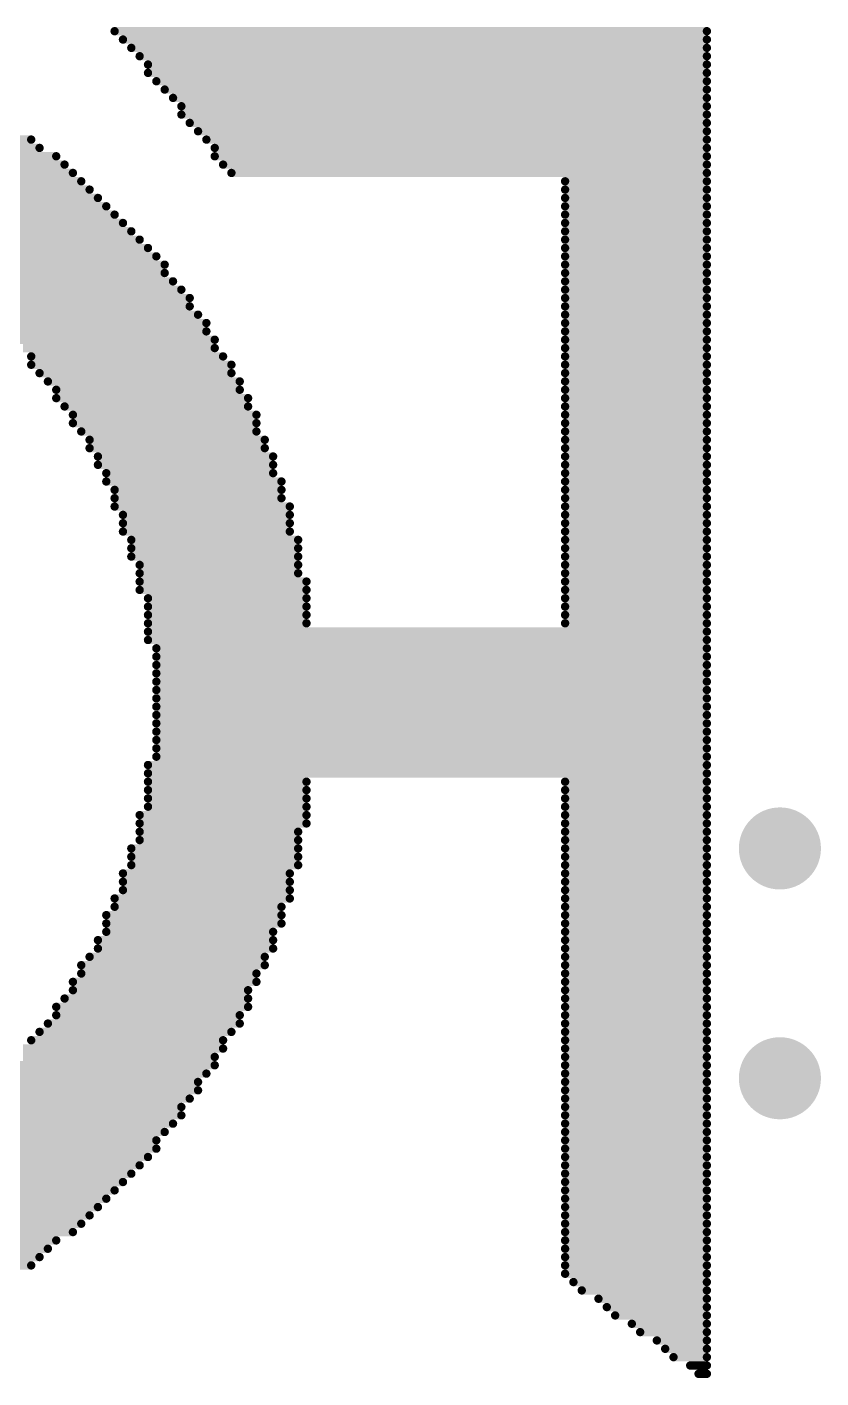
# Model space of a CAD drawing. Extents: x -0.3 to 75.5, y -0.2 to 56.1.
# Drawn here: x 36.483 to 38.9, y 38.487 to 42.602 of the extents above; entities that cross this region are included whole.
import ezdxf

# ---------------------------------------------------------------- set-up
doc = ezdxf.new("R2010")
doc.units = 0
doc.layers.add('BOTTOMOVERLAY', color=54, linetype='CONTINUOUS')
doc.layers.add('VIAHOLELAYER', color=16, linetype='CONTINUOUS')

msp = doc.modelspace()

# ---------------------------------------------------------------- hatches: boundary and pattern name
at = {"layer": 'VIAHOLELAYER'}
h = msp.add_hatch(color=16, dxfattribs=at)
edge = h.paths.add_edge_path()
edge.add_arc((38.775, 40.1), 0.125, 0, 360)
h = msp.add_hatch(color=16, dxfattribs=at)
edge = h.paths.add_edge_path()
edge.add_arc((38.775, 39.4), 0.125, 0, 360)

# ---------------------------------------------------------------- linework, layer by layer
at = {"layer": 'BOTTOMOVERLAY', "const_width": 0.0254}
for points in [[(36.7492, 42.5892), (38.5526, 42.5892)], [(36.7746, 42.5638), (38.5526, 42.5638)], [(36.8, 42.5384), (38.5526, 42.5384)], [(36.8254, 42.513), (38.5526, 42.513)], [(36.8508, 42.4876), (38.5526, 42.4876)], [(36.8508, 42.4622), (38.5526, 42.4622)], [(36.8762, 42.4368), (38.5526, 42.4368)], [(36.9016, 42.4114), (38.5526, 42.4114)], [(36.927, 42.386), (38.5526, 42.386)], [(36.9524, 42.3606), (38.5526, 42.3606)], [(36.9524, 42.3352), (38.5526, 42.3352)], [(36.9778, 42.3098), (38.5526, 42.3098)], [(33.9806, 42.259), (36.4952, 42.259)], [(37.0032, 42.2844), (38.5526, 42.2844)], [(37.0286, 42.259), (38.5526, 42.259)], [(33.9044, 42.2082), (36.5714, 42.2082)], [(33.9552, 42.2336), (36.5206, 42.2336)], [(37.054, 42.2336), (38.5526, 42.2336)], [(37.054, 42.2082), (38.5526, 42.2082)], [(35.3014, 42.1828), (36.5968, 42.1828)], [(37.0794, 42.1828), (38.5526, 42.1828)], [(35.53, 42.1574), (36.6222, 42.1574)], [(35.6316, 42.132), (36.6476, 42.132)], [(37.1048, 42.1574), (38.5526, 42.1574)], [(38.1208, 42.132), (38.5526, 42.132)], [(35.7332, 42.1066), (36.673, 42.1066)], [(38.1208, 42.1066), (38.5526, 42.1066)], [(35.8094, 42.0812), (36.6984, 42.0812)], [(35.8602, 42.0558), (36.7238, 42.0558)], [(38.1208, 42.0812), (38.5526, 42.0812)], [(38.1208, 42.0558), (38.5526, 42.0558)], [(35.911, 42.0304), (36.7492, 42.0304)], [(35.9618, 42.005), (36.7746, 42.005)], [(38.1208, 42.0304), (38.5526, 42.0304)], [(38.1208, 42.005), (38.5526, 42.005)], [(36.0126, 41.9796), (36.8, 41.9796)], [(38.1208, 41.9796), (38.5526, 41.9796)], [(36.0634, 41.9542), (36.8254, 41.9542)], [(36.1142, 41.9288), (36.8508, 41.9288)], [(38.1208, 41.9542), (38.5526, 41.9542)], [(38.1208, 41.9288), (38.5526, 41.9288)], [(36.1396, 41.9034), (36.8762, 41.9034)], [(36.1904, 41.878), (36.9016, 41.878)], [(38.1208, 41.9034), (38.5526, 41.9034)], [(38.1208, 41.878), (38.5526, 41.878)], [(36.2158, 41.8526), (36.9016, 41.8526)], [(38.1208, 41.8526), (38.5526, 41.8526)], [(36.2412, 41.8272), (36.927, 41.8272)], [(36.292, 41.8018), (36.9524, 41.8018)], [(38.1208, 41.8272), (38.5526, 41.8272)], [(38.1208, 41.8018), (38.5526, 41.8018)], [(36.3174, 41.7764), (36.9778, 41.7764)], [(38.1208, 41.7764), (38.5526, 41.7764)], [(36.3428, 41.751), (36.9778, 41.751)], [(36.3682, 41.7256), (37.0032, 41.7256)], [(38.1208, 41.751), (38.5526, 41.751)], [(38.1208, 41.7256), (38.5526, 41.7256)], [(36.3936, 41.7002), (37.0286, 41.7002)], [(36.419, 41.6748), (37.0286, 41.6748)], [(38.1208, 41.7002), (38.5526, 41.7002)], [(38.1208, 41.6748), (38.5526, 41.6748)], [(36.4444, 41.6494), (37.054, 41.6494)], [(38.1208, 41.6494), (38.5526, 41.6494)], [(36.4698, 41.624), (37.054, 41.624)], [(36.4952, 41.5986), (37.0794, 41.5986)], [(38.1208, 41.624), (38.5526, 41.624)], [(38.1208, 41.5986), (38.5526, 41.5986)], [(36.4952, 41.5732), (37.1048, 41.5732)], [(36.5206, 41.5478), (37.1048, 41.5478)], [(38.1208, 41.5732), (38.5526, 41.5732)], [(38.1208, 41.5478), (38.5526, 41.5478)], [(36.546, 41.5224), (37.1302, 41.5224)], [(38.1208, 41.5224), (38.5526, 41.5224)], [(36.5714, 41.497), (37.1302, 41.497)], [(36.5714, 41.4716), (37.1556, 41.4716)], [(38.1208, 41.497), (38.5526, 41.497)], [(38.1208, 41.4716), (38.5526, 41.4716)], [(36.5968, 41.4462), (37.1556, 41.4462)], [(38.1208, 41.4462), (38.5526, 41.4462)], [(36.6222, 41.4208), (37.181, 41.4208)], [(36.6222, 41.3954), (37.181, 41.3954)], [(38.1208, 41.4208), (38.5526, 41.4208)], [(38.1208, 41.3954), (38.5526, 41.3954)], [(36.6476, 41.37), (37.181, 41.37)], [(36.673, 41.3446), (37.2064, 41.3446)], [(38.1208, 41.37), (38.5526, 41.37)], [(38.1208, 41.3446), (38.5526, 41.3446)], [(36.673, 41.3192), (37.2064, 41.3192)], [(38.1208, 41.3192), (38.5526, 41.3192)], [(36.6984, 41.2938), (37.2318, 41.2938)], [(36.6984, 41.2684), (37.2318, 41.2684)], [(38.1208, 41.2938), (38.5526, 41.2938)], [(38.1208, 41.2684), (38.5526, 41.2684)], [(36.7238, 41.243), (37.2318, 41.243)], [(36.7238, 41.2176), (37.2572, 41.2176)], [(38.1208, 41.243), (38.5526, 41.243)], [(38.1208, 41.2176), (38.5526, 41.2176)], [(36.7492, 41.1922), (37.2572, 41.1922)], [(38.1208, 41.1922), (38.5526, 41.1922)], [(36.7492, 41.1668), (37.2572, 41.1668)], [(36.7492, 41.1414), (37.2826, 41.1414)], [(38.1208, 41.1668), (38.5526, 41.1668)], [(38.1208, 41.1414), (38.5526, 41.1414)], [(36.7746, 41.116), (37.2826, 41.116)], [(38.1208, 41.116), (38.5526, 41.116)], [(36.7746, 41.0906), (37.2826, 41.0906)], [(36.7746, 41.0652), (37.2826, 41.0652)], [(38.1208, 41.0906), (38.5526, 41.0906)], [(38.1208, 41.0652), (38.5526, 41.0652)], [(36.8, 41.0398), (37.308, 41.0398)], [(36.8, 41.0144), (37.308, 41.0144)], [(38.1208, 41.0398), (38.5526, 41.0398)], [(38.1208, 41.0144), (38.5526, 41.0144)], [(36.8, 40.989), (37.308, 40.989)], [(38.1208, 40.989), (38.5526, 40.989)], [(36.8254, 40.9636), (37.308, 40.9636)], [(36.8254, 40.9382), (37.308, 40.9382)], [(38.1208, 40.9636), (38.5526, 40.9636)], [(38.1208, 40.9382), (38.5526, 40.9382)], [(36.8254, 40.9128), (37.3334, 40.9128)], [(38.1208, 40.9128), (38.5526, 40.9128)], [(36.8254, 40.8874), (37.3334, 40.8874)], [(36.8508, 40.862), (37.3334, 40.862)], [(38.1208, 40.8874), (38.5526, 40.8874)], [(38.1208, 40.862), (38.5526, 40.862)], [(36.8508, 40.8366), (37.3334, 40.8366)], [(36.8508, 40.8112), (37.3334, 40.8112)], [(38.1208, 40.8366), (38.5526, 40.8366)], [(38.1208, 40.8112), (38.5526, 40.8112)], [(36.8508, 40.7858), (37.3334, 40.7858)], [(38.1208, 40.7858), (38.5526, 40.7858)], [(36.8508, 40.7604), (38.5526, 40.7604)], [(36.8508, 40.735), (38.5526, 40.735)], [(36.8762, 40.7096), (38.5526, 40.7096)], [(36.8762, 40.6842), (38.5526, 40.6842)], [(36.8762, 40.6588), (38.5526, 40.6588)], [(36.8762, 40.6334), (38.5526, 40.6334)], [(36.8762, 40.608), (38.5526, 40.608)], [(36.8762, 40.5826), (38.5526, 40.5826)], [(36.8762, 40.5572), (38.5526, 40.5572)], [(36.8762, 40.5318), (38.5526, 40.5318)], [(36.8762, 40.5064), (38.5526, 40.5064)], [(36.8762, 40.481), (38.5526, 40.481)], [(36.8762, 40.4556), (38.5526, 40.4556)], [(36.8762, 40.4302), (38.5526, 40.4302)], [(36.8762, 40.4048), (38.5526, 40.4048)], [(36.8508, 40.354), (38.5526, 40.354)], [(36.8762, 40.3794), (38.5526, 40.3794)], [(36.8508, 40.3286), (38.5526, 40.3286)], [(36.8508, 40.3032), (37.3334, 40.3032)], [(36.8508, 40.2778), (37.3334, 40.2778)], [(38.1208, 40.3032), (38.5526, 40.3032)], [(38.1208, 40.2778), (38.5526, 40.2778)], [(36.8508, 40.2524), (37.3334, 40.2524)], [(38.1208, 40.2524), (38.5526, 40.2524)], [(36.8254, 40.2016), (37.3334, 40.2016)], [(36.8508, 40.227), (37.3334, 40.227)], [(38.1208, 40.227), (38.5526, 40.227)], [(38.1208, 40.2016), (38.5526, 40.2016)], [(36.8254, 40.1762), (37.3334, 40.1762)], [(36.8254, 40.1508), (37.308, 40.1508)], [(38.1208, 40.1762), (38.5526, 40.1762)], [(38.1208, 40.1508), (38.5526, 40.1508)], [(36.8254, 40.1254), (37.308, 40.1254)], [(38.1208, 40.1254), (38.5526, 40.1254)], [(36.8, 40.1), (37.308, 40.1)], [(36.8, 40.0746), (37.308, 40.0746)], [(38.1208, 40.1), (38.5526, 40.1)], [(38.1208, 40.0746), (38.5526, 40.0746)], [(36.8, 40.0492), (37.308, 40.0492)], [(38.1208, 40.0492), (38.5526, 40.0492)], [(36.7746, 40.0238), (37.2826, 40.0238)], [(36.7746, 39.9984), (37.2826, 39.9984)], [(38.1208, 40.0238), (38.5526, 40.0238)], [(38.1208, 39.9984), (38.5526, 39.9984)], [(36.7492, 39.9476), (37.2826, 39.9476)], [(36.7746, 39.973), (37.2826, 39.973)], [(38.1208, 39.973), (38.5526, 39.973)], [(38.1208, 39.9476), (38.5526, 39.9476)], [(36.7492, 39.9222), (37.2572, 39.9222)], [(38.1208, 39.9222), (38.5526, 39.9222)], [(36.7238, 39.8968), (37.2572, 39.8968)], [(36.7238, 39.8714), (37.2572, 39.8714)], [(38.1208, 39.8968), (38.5526, 39.8968)], [(38.1208, 39.8714), (38.5526, 39.8714)], [(36.6984, 39.8206), (37.2318, 39.8206)], [(36.7238, 39.846), (37.2318, 39.846)], [(38.1208, 39.846), (38.5526, 39.846)], [(38.1208, 39.8206), (38.5526, 39.8206)], [(36.6984, 39.7952), (37.2318, 39.7952)], [(38.1208, 39.7952), (38.5526, 39.7952)], [(36.6476, 39.7444), (37.2064, 39.7444)], [(36.673, 39.7698), (37.2064, 39.7698)], [(38.1208, 39.7698), (38.5526, 39.7698)], [(38.1208, 39.7444), (38.5526, 39.7444)], [(36.6476, 39.719), (37.181, 39.719)], [(38.1208, 39.719), (38.5526, 39.719)], [(36.6222, 39.6936), (37.181, 39.6936)], [(36.6222, 39.6682), (37.1556, 39.6682)], [(38.1208, 39.6936), (38.5526, 39.6936)], [(38.1208, 39.6682), (38.5526, 39.6682)], [(36.5714, 39.6174), (37.1556, 39.6174)], [(36.5968, 39.6428), (37.1556, 39.6428)], [(38.1208, 39.6428), (38.5526, 39.6428)], [(38.1208, 39.6174), (38.5526, 39.6174)], [(36.5714, 39.592), (37.1302, 39.592)], [(38.1208, 39.592), (38.5526, 39.592)], [(36.5206, 39.5412), (37.1048, 39.5412)], [(36.546, 39.5666), (37.1302, 39.5666)], [(38.1208, 39.5666), (38.5526, 39.5666)], [(38.1208, 39.5412), (38.5526, 39.5412)], [(36.4698, 39.4904), (37.0794, 39.4904)], [(36.4952, 39.5158), (37.0794, 39.5158)], [(38.1208, 39.5158), (38.5526, 39.5158)], [(38.1208, 39.4904), (38.5526, 39.4904)], [(36.4698, 39.465), (37.054, 39.465)], [(38.1208, 39.465), (38.5526, 39.465)], [(36.419, 39.4142), (37.0286, 39.4142)], [(36.4444, 39.4396), (37.054, 39.4396)], [(38.1208, 39.4396), (38.5526, 39.4396)], [(38.1208, 39.4142), (38.5526, 39.4142)], [(36.3936, 39.3888), (37.0032, 39.3888)], [(38.1208, 39.3888), (38.5526, 39.3888)], [(36.3428, 39.338), (36.9778, 39.338)], [(36.3682, 39.3634), (37.0032, 39.3634)], [(38.1208, 39.3634), (38.5526, 39.3634)], [(38.1208, 39.338), (38.5526, 39.338)], [(36.2666, 39.2872), (36.9524, 39.2872)], [(36.292, 39.3126), (36.9524, 39.3126)], [(38.1208, 39.3126), (38.5526, 39.3126)], [(38.1208, 39.2872), (38.5526, 39.2872)], [(36.2412, 39.2618), (36.927, 39.2618)], [(38.1208, 39.2618), (38.5526, 39.2618)], [(36.165, 39.211), (36.8762, 39.211)], [(36.2158, 39.2364), (36.9016, 39.2364)], [(38.1208, 39.2364), (38.5526, 39.2364)], [(38.1208, 39.211), (38.5526, 39.211)], [(36.0888, 39.1602), (36.8508, 39.1602)], [(36.1396, 39.1856), (36.8762, 39.1856)], [(38.1208, 39.1856), (38.5526, 39.1856)], [(38.1208, 39.1602), (38.5526, 39.1602)], [(36.0634, 39.1348), (36.8254, 39.1348)], [(38.1208, 39.1348), (38.5526, 39.1348)], [(35.9618, 39.084), (36.7746, 39.084)], [(36.0126, 39.1094), (36.8, 39.1094)], [(38.1208, 39.1094), (38.5526, 39.1094)], [(38.1208, 39.084), (38.5526, 39.084)], [(35.911, 39.0586), (36.7492, 39.0586)], [(38.1208, 39.0586), (38.5526, 39.0586)], [(35.784, 39.0078), (36.6984, 39.0078)], [(35.8602, 39.0332), (36.7238, 39.0332)], [(38.1208, 39.0332), (38.5526, 39.0332)], [(38.1208, 39.0078), (38.5526, 39.0078)], [(35.6062, 38.957), (36.6476, 38.957)], [(35.7078, 38.9824), (36.673, 38.9824)], [(38.1208, 38.9824), (38.5526, 38.9824)], [(38.1208, 38.957), (38.5526, 38.957)], [(35.5046, 38.9316), (36.6222, 38.9316)], [(38.1208, 38.9316), (38.5526, 38.9316)], [(33.879, 38.9062), (36.5714, 38.9062)], [(33.9298, 38.8808), (36.546, 38.8808)], [(38.1208, 38.9062), (38.5526, 38.9062)], [(38.1208, 38.8808), (38.5526, 38.8808)], [(33.9552, 38.8554), (36.5206, 38.8554)], [(38.1208, 38.8554), (38.5526, 38.8554)], [(33.9806, 38.83), (36.4952, 38.83)], [(38.1208, 38.83), (38.5526, 38.83)], [(38.1208, 38.8046), (38.5526, 38.8046)], [(38.1462, 38.7792), (38.5526, 38.7792)], [(38.1716, 38.7538), (38.5526, 38.7538)], [(38.2224, 38.7284), (38.5526, 38.7284)], [(38.2478, 38.703), (38.5526, 38.703)], [(38.2732, 38.6776), (38.5526, 38.6776)], [(38.324, 38.6522), (38.5526, 38.6522)], [(38.3494, 38.6268), (38.5526, 38.6268)], [(38.4002, 38.6014), (38.5526, 38.6014)], [(38.4256, 38.576), (38.5526, 38.576)], [(38.451, 38.5506), (38.5526, 38.5506)], [(38.5018, 38.5252), (38.5526, 38.5252)], [(38.5272, 38.4998), (38.5526, 38.4998)]]:
    msp.add_lwpolyline(points, dxfattribs=at)
at = {"layer": 'BOTTOMOVERLAY', "const_width": 0.0127}
for points in [[(36.7429, 42.5892, 1), (36.7556, 42.5892, 1)], [(38.5463, 42.5892, 1), (38.559, 42.5892, 1)], [(36.7683, 42.5638, 1), (36.781, 42.5638, 1)], [(36.7937, 42.5384, 1), (36.8064, 42.5384, 1)], [(38.5463, 42.5638, 1), (38.559, 42.5638, 1)], [(38.5463, 42.5384, 1), (38.559, 42.5384, 1)], [(36.8191, 42.513, 1), (36.8318, 42.513, 1)], [(38.5463, 42.513, 1), (38.559, 42.513, 1)], [(36.8445, 42.4876, 1), (36.8572, 42.4876, 1)], [(36.8445, 42.4622, 1), (36.8572, 42.4622, 1)], [(38.5463, 42.4876, 1), (38.559, 42.4876, 1)], [(38.5463, 42.4622, 1), (38.559, 42.4622, 1)], [(36.8699, 42.4368, 1), (36.8826, 42.4368, 1)], [(36.8953, 42.4114, 1), (36.908, 42.4114, 1)], [(38.5463, 42.4368, 1), (38.559, 42.4368, 1)], [(38.5463, 42.4114, 1), (38.559, 42.4114, 1)], [(36.9207, 42.386, 1), (36.9334, 42.386, 1)], [(38.5463, 42.386, 1), (38.559, 42.386, 1)], [(36.9461, 42.3606, 1), (36.9588, 42.3606, 1)], [(36.9461, 42.3352, 1), (36.9588, 42.3352, 1)], [(38.5463, 42.3606, 1), (38.559, 42.3606, 1)], [(38.5463, 42.3352, 1), (38.559, 42.3352, 1)], [(36.9715, 42.3098, 1), (36.9842, 42.3098, 1)], [(38.5463, 42.3098, 1), (38.559, 42.3098, 1)], [(36.4889, 42.259, 1), (36.5016, 42.259, 1)], [(36.9969, 42.2844, 1), (37.0096, 42.2844, 1)], [(37.0223, 42.259, 1), (37.035, 42.259, 1)], [(38.5463, 42.2844, 1), (38.559, 42.2844, 1)], [(38.5463, 42.259, 1), (38.559, 42.259, 1)], [(36.5143, 42.2336, 1), (36.527, 42.2336, 1)], [(36.5651, 42.2082, 1), (36.5778, 42.2082, 1)], [(37.0477, 42.2336, 1), (37.0604, 42.2336, 1)], [(37.0477, 42.2082, 1), (37.0604, 42.2082, 1)], [(38.5463, 42.2336, 1), (38.559, 42.2336, 1)], [(38.5463, 42.2082, 1), (38.559, 42.2082, 1)], [(36.5905, 42.1828, 1), (36.6032, 42.1828, 1)], [(37.0731, 42.1828, 1), (37.0858, 42.1828, 1)], [(38.5463, 42.1828, 1), (38.559, 42.1828, 1)], [(36.6159, 42.1574, 1), (36.6286, 42.1574, 1)], [(36.6413, 42.132, 1), (36.654, 42.132, 1)], [(37.0985, 42.1574, 1), (37.1112, 42.1574, 1)], [(38.1145, 42.132, 1), (38.1272, 42.132, 1)], [(38.5463, 42.1574, 1), (38.559, 42.1574, 1)], [(38.5463, 42.132, 1), (38.559, 42.132, 1)], [(36.6667, 42.1066, 1), (36.6794, 42.1066, 1)], [(38.1145, 42.1066, 1), (38.1272, 42.1066, 1)], [(38.5463, 42.1066, 1), (38.559, 42.1066, 1)], [(36.6921, 42.0812, 1), (36.7048, 42.0812, 1)], [(36.7175, 42.0558, 1), (36.7302, 42.0558, 1)], [(38.1145, 42.0812, 1), (38.1272, 42.0812, 1)], [(38.1145, 42.0558, 1), (38.1272, 42.0558, 1)], [(38.5463, 42.0812, 1), (38.559, 42.0812, 1)], [(38.5463, 42.0558, 1), (38.559, 42.0558, 1)], [(36.7429, 42.0304, 1), (36.7556, 42.0304, 1)], [(36.7683, 42.005, 1), (36.781, 42.005, 1)], [(38.1145, 42.0304, 1), (38.1272, 42.0304, 1)], [(38.1145, 42.005, 1), (38.1272, 42.005, 1)], [(38.5463, 42.0304, 1), (38.559, 42.0304, 1)], [(38.5463, 42.005, 1), (38.559, 42.005, 1)], [(36.7937, 41.9796, 1), (36.8064, 41.9796, 1)], [(38.1145, 41.9796, 1), (38.1272, 41.9796, 1)], [(38.5463, 41.9796, 1), (38.559, 41.9796, 1)], [(36.8191, 41.9542, 1), (36.8318, 41.9542, 1)], [(36.8445, 41.9288, 1), (36.8572, 41.9288, 1)], [(38.1145, 41.9542, 1), (38.1272, 41.9542, 1)], [(38.1145, 41.9288, 1), (38.1272, 41.9288, 1)], [(38.5463, 41.9542, 1), (38.559, 41.9542, 1)], [(38.5463, 41.9288, 1), (38.559, 41.9288, 1)], [(36.8699, 41.9034, 1), (36.8826, 41.9034, 1)], [(36.8953, 41.878, 1), (36.908, 41.878, 1)], [(38.1145, 41.9034, 1), (38.1272, 41.9034, 1)], [(38.1145, 41.878, 1), (38.1272, 41.878, 1)], [(38.5463, 41.9034, 1), (38.559, 41.9034, 1)], [(38.5463, 41.878, 1), (38.559, 41.878, 1)], [(36.8953, 41.8526, 1), (36.908, 41.8526, 1)], [(38.1145, 41.8526, 1), (38.1272, 41.8526, 1)], [(38.5463, 41.8526, 1), (38.559, 41.8526, 1)], [(36.9207, 41.8272, 1), (36.9334, 41.8272, 1)], [(36.9461, 41.8018, 1), (36.9588, 41.8018, 1)], [(38.1145, 41.8272, 1), (38.1272, 41.8272, 1)], [(38.1145, 41.8018, 1), (38.1272, 41.8018, 1)], [(38.5463, 41.8272, 1), (38.559, 41.8272, 1)], [(38.5463, 41.8018, 1), (38.559, 41.8018, 1)], [(36.9715, 41.7764, 1), (36.9842, 41.7764, 1)], [(38.1145, 41.7764, 1), (38.1272, 41.7764, 1)], [(38.5463, 41.7764, 1), (38.559, 41.7764, 1)], [(36.9715, 41.751, 1), (36.9842, 41.751, 1)], [(36.9969, 41.7256, 1), (37.0096, 41.7256, 1)], [(38.1145, 41.751, 1), (38.1272, 41.751, 1)], [(38.1145, 41.7256, 1), (38.1272, 41.7256, 1)], [(38.5463, 41.751, 1), (38.559, 41.751, 1)], [(38.5463, 41.7256, 1), (38.559, 41.7256, 1)], [(37.0223, 41.7002, 1), (37.035, 41.7002, 1)], [(37.0223, 41.6748, 1), (37.035, 41.6748, 1)], [(38.1145, 41.7002, 1), (38.1272, 41.7002, 1)], [(38.1145, 41.6748, 1), (38.1272, 41.6748, 1)], [(38.5463, 41.7002, 1), (38.559, 41.7002, 1)], [(38.5463, 41.6748, 1), (38.559, 41.6748, 1)], [(37.0477, 41.6494, 1), (37.0604, 41.6494, 1)], [(38.1145, 41.6494, 1), (38.1272, 41.6494, 1)], [(38.5463, 41.6494, 1), (38.559, 41.6494, 1)], [(36.4889, 41.5986, 1), (36.5016, 41.5986, 1)], [(37.0477, 41.624, 1), (37.0604, 41.624, 1)], [(37.0731, 41.5986, 1), (37.0858, 41.5986, 1)], [(38.1145, 41.624, 1), (38.1272, 41.624, 1)], [(38.1145, 41.5986, 1), (38.1272, 41.5986, 1)], [(38.5463, 41.624, 1), (38.559, 41.624, 1)], [(38.5463, 41.5986, 1), (38.559, 41.5986, 1)], [(36.4889, 41.5732, 1), (36.5016, 41.5732, 1)], [(36.5143, 41.5478, 1), (36.527, 41.5478, 1)], [(37.0985, 41.5732, 1), (37.1112, 41.5732, 1)], [(37.0985, 41.5478, 1), (37.1112, 41.5478, 1)], [(38.1145, 41.5732, 1), (38.1272, 41.5732, 1)], [(38.1145, 41.5478, 1), (38.1272, 41.5478, 1)], [(38.5463, 41.5732, 1), (38.559, 41.5732, 1)], [(38.5463, 41.5478, 1), (38.559, 41.5478, 1)], [(36.5397, 41.5224, 1), (36.5524, 41.5224, 1)], [(37.1239, 41.5224, 1), (37.1366, 41.5224, 1)], [(38.1145, 41.5224, 1), (38.1272, 41.5224, 1)], [(38.5463, 41.5224, 1), (38.559, 41.5224, 1)], [(36.5651, 41.497, 1), (36.5778, 41.497, 1)], [(36.5651, 41.4716, 1), (36.5778, 41.4716, 1)], [(37.1239, 41.497, 1), (37.1366, 41.497, 1)], [(37.1493, 41.4716, 1), (37.162, 41.4716, 1)], [(38.1145, 41.497, 1), (38.1272, 41.497, 1)], [(38.1145, 41.4716, 1), (38.1272, 41.4716, 1)], [(38.5463, 41.497, 1), (38.559, 41.497, 1)], [(38.5463, 41.4716, 1), (38.559, 41.4716, 1)], [(36.5905, 41.4462, 1), (36.6032, 41.4462, 1)], [(37.1493, 41.4462, 1), (37.162, 41.4462, 1)], [(38.1145, 41.4462, 1), (38.1272, 41.4462, 1)], [(38.5463, 41.4462, 1), (38.559, 41.4462, 1)], [(36.6159, 41.4208, 1), (36.6286, 41.4208, 1)], [(36.6159, 41.3954, 1), (36.6286, 41.3954, 1)], [(37.1747, 41.4208, 1), (37.1874, 41.4208, 1)], [(37.1747, 41.3954, 1), (37.1874, 41.3954, 1)], [(38.1145, 41.4208, 1), (38.1272, 41.4208, 1)], [(38.1145, 41.3954, 1), (38.1272, 41.3954, 1)], [(38.5463, 41.4208, 1), (38.559, 41.4208, 1)], [(38.5463, 41.3954, 1), (38.559, 41.3954, 1)], [(36.6413, 41.37, 1), (36.654, 41.37, 1)], [(36.6667, 41.3446, 1), (36.6794, 41.3446, 1)], [(37.1747, 41.37, 1), (37.1874, 41.37, 1)], [(37.2001, 41.3446, 1), (37.2128, 41.3446, 1)], [(38.1145, 41.37, 1), (38.1272, 41.37, 1)], [(38.1145, 41.3446, 1), (38.1272, 41.3446, 1)], [(38.5463, 41.37, 1), (38.559, 41.37, 1)], [(38.5463, 41.3446, 1), (38.559, 41.3446, 1)], [(36.6667, 41.3192, 1), (36.6794, 41.3192, 1)], [(37.2001, 41.3192, 1), (37.2128, 41.3192, 1)], [(38.1145, 41.3192, 1), (38.1272, 41.3192, 1)], [(38.5463, 41.3192, 1), (38.559, 41.3192, 1)], [(36.6921, 41.2938, 1), (36.7048, 41.2938, 1)], [(36.6921, 41.2684, 1), (36.7048, 41.2684, 1)], [(37.2255, 41.2938, 1), (37.2382, 41.2938, 1)], [(37.2255, 41.2684, 1), (37.2382, 41.2684, 1)], [(38.1145, 41.2938, 1), (38.1272, 41.2938, 1)], [(38.1145, 41.2684, 1), (38.1272, 41.2684, 1)], [(38.5463, 41.2938, 1), (38.559, 41.2938, 1)], [(38.5463, 41.2684, 1), (38.559, 41.2684, 1)], [(36.7175, 41.243, 1), (36.7302, 41.243, 1)], [(36.7175, 41.2176, 1), (36.7302, 41.2176, 1)], [(37.2255, 41.243, 1), (37.2382, 41.243, 1)], [(37.2509, 41.2176, 1), (37.2636, 41.2176, 1)], [(38.1145, 41.243, 1), (38.1272, 41.243, 1)], [(38.1145, 41.2176, 1), (38.1272, 41.2176, 1)], [(38.5463, 41.243, 1), (38.559, 41.243, 1)], [(38.5463, 41.2176, 1), (38.559, 41.2176, 1)], [(36.7429, 41.1922, 1), (36.7556, 41.1922, 1)], [(37.2509, 41.1922, 1), (37.2636, 41.1922, 1)], [(38.1145, 41.1922, 1), (38.1272, 41.1922, 1)], [(38.5463, 41.1922, 1), (38.559, 41.1922, 1)], [(36.7429, 41.1668, 1), (36.7556, 41.1668, 1)], [(36.7429, 41.1414, 1), (36.7556, 41.1414, 1)], [(37.2509, 41.1668, 1), (37.2636, 41.1668, 1)], [(37.2763, 41.1414, 1), (37.289, 41.1414, 1)], [(38.1145, 41.1668, 1), (38.1272, 41.1668, 1)], [(38.1145, 41.1414, 1), (38.1272, 41.1414, 1)], [(38.5463, 41.1668, 1), (38.559, 41.1668, 1)], [(38.5463, 41.1414, 1), (38.559, 41.1414, 1)], [(36.7683, 41.116, 1), (36.781, 41.116, 1)], [(37.2763, 41.116, 1), (37.289, 41.116, 1)], [(38.1145, 41.116, 1), (38.1272, 41.116, 1)], [(38.5463, 41.116, 1), (38.559, 41.116, 1)], [(36.7683, 41.0906, 1), (36.781, 41.0906, 1)], [(36.7683, 41.0652, 1), (36.781, 41.0652, 1)], [(37.2763, 41.0906, 1), (37.289, 41.0906, 1)], [(37.2763, 41.0652, 1), (37.289, 41.0652, 1)], [(38.1145, 41.0906, 1), (38.1272, 41.0906, 1)], [(38.1145, 41.0652, 1), (38.1272, 41.0652, 1)], [(38.5463, 41.0906, 1), (38.559, 41.0906, 1)], [(38.5463, 41.0652, 1), (38.559, 41.0652, 1)], [(36.7937, 41.0398, 1), (36.8064, 41.0398, 1)], [(36.7937, 41.0144, 1), (36.8064, 41.0144, 1)], [(37.3017, 41.0398, 1), (37.3144, 41.0398, 1)], [(37.3017, 41.0144, 1), (37.3144, 41.0144, 1)], [(38.1145, 41.0398, 1), (38.1272, 41.0398, 1)], [(38.1145, 41.0144, 1), (38.1272, 41.0144, 1)], [(38.5463, 41.0398, 1), (38.559, 41.0398, 1)], [(38.5463, 41.0144, 1), (38.559, 41.0144, 1)], [(36.7937, 40.989, 1), (36.8064, 40.989, 1)], [(37.3017, 40.989, 1), (37.3144, 40.989, 1)], [(38.1145, 40.989, 1), (38.1272, 40.989, 1)], [(38.5463, 40.989, 1), (38.559, 40.989, 1)], [(36.8191, 40.9636, 1), (36.8318, 40.9636, 1)], [(36.8191, 40.9382, 1), (36.8318, 40.9382, 1)], [(37.3017, 40.9636, 1), (37.3144, 40.9636, 1)], [(37.3017, 40.9382, 1), (37.3144, 40.9382, 1)], [(38.1145, 40.9636, 1), (38.1272, 40.9636, 1)], [(38.1145, 40.9382, 1), (38.1272, 40.9382, 1)], [(38.5463, 40.9636, 1), (38.559, 40.9636, 1)], [(38.5463, 40.9382, 1), (38.559, 40.9382, 1)], [(36.8191, 40.9128, 1), (36.8318, 40.9128, 1)], [(37.3271, 40.9128, 1), (37.3398, 40.9128, 1)], [(38.1145, 40.9128, 1), (38.1272, 40.9128, 1)], [(38.5463, 40.9128, 1), (38.559, 40.9128, 1)], [(36.8191, 40.8874, 1), (36.8318, 40.8874, 1)], [(36.8445, 40.862, 1), (36.8572, 40.862, 1)], [(37.3271, 40.8874, 1), (37.3398, 40.8874, 1)], [(37.3271, 40.862, 1), (37.3398, 40.862, 1)], [(38.1145, 40.8874, 1), (38.1272, 40.8874, 1)], [(38.1145, 40.862, 1), (38.1272, 40.862, 1)], [(38.5463, 40.8874, 1), (38.559, 40.8874, 1)], [(38.5463, 40.862, 1), (38.559, 40.862, 1)], [(36.8445, 40.8366, 1), (36.8572, 40.8366, 1)], [(36.8445, 40.8112, 1), (36.8572, 40.8112, 1)], [(37.3271, 40.8366, 1), (37.3398, 40.8366, 1)], [(37.3271, 40.8112, 1), (37.3398, 40.8112, 1)], [(38.1145, 40.8366, 1), (38.1272, 40.8366, 1)], [(38.1145, 40.8112, 1), (38.1272, 40.8112, 1)], [(38.5463, 40.8366, 1), (38.559, 40.8366, 1)], [(38.5463, 40.8112, 1), (38.559, 40.8112, 1)], [(36.8445, 40.7858, 1), (36.8572, 40.7858, 1)], [(37.3271, 40.7858, 1), (37.3398, 40.7858, 1)], [(38.1145, 40.7858, 1), (38.1272, 40.7858, 1)], [(38.5463, 40.7858, 1), (38.559, 40.7858, 1)], [(36.8445, 40.7604, 1), (36.8572, 40.7604, 1)], [(36.8445, 40.735, 1), (36.8572, 40.735, 1)], [(38.5463, 40.7604, 1), (38.559, 40.7604, 1)], [(38.5463, 40.735, 1), (38.559, 40.735, 1)], [(36.8699, 40.7096, 1), (36.8826, 40.7096, 1)], [(36.8699, 40.6842, 1), (36.8826, 40.6842, 1)], [(38.5463, 40.7096, 1), (38.559, 40.7096, 1)], [(38.5463, 40.6842, 1), (38.559, 40.6842, 1)], [(36.8699, 40.6588, 1), (36.8826, 40.6588, 1)], [(38.5463, 40.6588, 1), (38.559, 40.6588, 1)], [(36.8699, 40.6334, 1), (36.8826, 40.6334, 1)], [(36.8699, 40.608, 1), (36.8826, 40.608, 1)], [(38.5463, 40.6334, 1), (38.559, 40.6334, 1)], [(38.5463, 40.608, 1), (38.559, 40.608, 1)], [(36.8699, 40.5826, 1), (36.8826, 40.5826, 1)], [(38.5463, 40.5826, 1), (38.559, 40.5826, 1)], [(36.8699, 40.5572, 1), (36.8826, 40.5572, 1)], [(36.8699, 40.5318, 1), (36.8826, 40.5318, 1)], [(38.5463, 40.5572, 1), (38.559, 40.5572, 1)], [(38.5463, 40.5318, 1), (38.559, 40.5318, 1)], [(36.8699, 40.5064, 1), (36.8826, 40.5064, 1)], [(36.8699, 40.481, 1), (36.8826, 40.481, 1)], [(38.5463, 40.5064, 1), (38.559, 40.5064, 1)], [(38.5463, 40.481, 1), (38.559, 40.481, 1)], [(36.8699, 40.4556, 1), (36.8826, 40.4556, 1)], [(38.5463, 40.4556, 1), (38.559, 40.4556, 1)], [(36.8699, 40.4302, 1), (36.8826, 40.4302, 1)], [(36.8699, 40.4048, 1), (36.8826, 40.4048, 1)], [(38.5463, 40.4302, 1), (38.559, 40.4302, 1)], [(38.5463, 40.4048, 1), (38.559, 40.4048, 1)], [(36.8445, 40.354, 1), (36.8572, 40.354, 1)], [(36.8699, 40.3794, 1), (36.8826, 40.3794, 1)], [(38.5463, 40.3794, 1), (38.559, 40.3794, 1)], [(38.5463, 40.354, 1), (38.559, 40.354, 1)], [(36.8445, 40.3286, 1), (36.8572, 40.3286, 1)], [(38.5463, 40.3286, 1), (38.559, 40.3286, 1)], [(36.8445, 40.3032, 1), (36.8572, 40.3032, 1)], [(36.8445, 40.2778, 1), (36.8572, 40.2778, 1)], [(37.3271, 40.3032, 1), (37.3398, 40.3032, 1)], [(37.3271, 40.2778, 1), (37.3398, 40.2778, 1)], [(38.1145, 40.3032, 1), (38.1272, 40.3032, 1)], [(38.1145, 40.2778, 1), (38.1272, 40.2778, 1)], [(38.5463, 40.3032, 1), (38.559, 40.3032, 1)], [(38.5463, 40.2778, 1), (38.559, 40.2778, 1)], [(36.8445, 40.2524, 1), (36.8572, 40.2524, 1)], [(37.3271, 40.2524, 1), (37.3398, 40.2524, 1)], [(38.1145, 40.2524, 1), (38.1272, 40.2524, 1)], [(38.5463, 40.2524, 1), (38.559, 40.2524, 1)], [(36.8191, 40.2016, 1), (36.8318, 40.2016, 1)], [(36.8445, 40.227, 1), (36.8572, 40.227, 1)], [(37.3271, 40.227, 1), (37.3398, 40.227, 1)], [(37.3271, 40.2016, 1), (37.3398, 40.2016, 1)], [(38.1145, 40.227, 1), (38.1272, 40.227, 1)], [(38.1145, 40.2016, 1), (38.1272, 40.2016, 1)], [(38.5463, 40.227, 1), (38.559, 40.227, 1)], [(38.5463, 40.2016, 1), (38.559, 40.2016, 1)], [(36.8191, 40.1762, 1), (36.8318, 40.1762, 1)], [(36.8191, 40.1508, 1), (36.8318, 40.1508, 1)], [(37.3017, 40.1508, 1), (37.3144, 40.1508, 1)], [(37.3271, 40.1762, 1), (37.3398, 40.1762, 1)], [(38.1145, 40.1762, 1), (38.1272, 40.1762, 1)], [(38.1145, 40.1508, 1), (38.1272, 40.1508, 1)], [(38.5463, 40.1762, 1), (38.559, 40.1762, 1)], [(38.5463, 40.1508, 1), (38.559, 40.1508, 1)], [(36.8191, 40.1254, 1), (36.8318, 40.1254, 1)], [(37.3017, 40.1254, 1), (37.3144, 40.1254, 1)], [(38.1145, 40.1254, 1), (38.1272, 40.1254, 1)], [(38.5463, 40.1254, 1), (38.559, 40.1254, 1)], [(36.7937, 40.1, 1), (36.8064, 40.1, 1)], [(36.7937, 40.0746, 1), (36.8064, 40.0746, 1)], [(37.3017, 40.1, 1), (37.3144, 40.1, 1)], [(37.3017, 40.0746, 1), (37.3144, 40.0746, 1)], [(38.1145, 40.1, 1), (38.1272, 40.1, 1)], [(38.1145, 40.0746, 1), (38.1272, 40.0746, 1)], [(38.5463, 40.1, 1), (38.559, 40.1, 1)], [(38.5463, 40.0746, 1), (38.559, 40.0746, 1)], [(36.7937, 40.0492, 1), (36.8064, 40.0492, 1)], [(37.3017, 40.0492, 1), (37.3144, 40.0492, 1)], [(38.1145, 40.0492, 1), (38.1272, 40.0492, 1)], [(38.5463, 40.0492, 1), (38.559, 40.0492, 1)], [(36.7683, 40.0238, 1), (36.781, 40.0238, 1)], [(36.7683, 39.9984, 1), (36.781, 39.9984, 1)], [(37.2763, 40.0238, 1), (37.289, 40.0238, 1)], [(37.2763, 39.9984, 1), (37.289, 39.9984, 1)], [(38.1145, 40.0238, 1), (38.1272, 40.0238, 1)], [(38.1145, 39.9984, 1), (38.1272, 39.9984, 1)], [(38.5463, 40.0238, 1), (38.559, 40.0238, 1)], [(38.5463, 39.9984, 1), (38.559, 39.9984, 1)], [(36.7429, 39.9476, 1), (36.7556, 39.9476, 1)], [(36.7683, 39.973, 1), (36.781, 39.973, 1)], [(37.2763, 39.973, 1), (37.289, 39.973, 1)], [(37.2763, 39.9476, 1), (37.289, 39.9476, 1)], [(38.1145, 39.973, 1), (38.1272, 39.973, 1)], [(38.1145, 39.9476, 1), (38.1272, 39.9476, 1)], [(38.5463, 39.973, 1), (38.559, 39.973, 1)], [(38.5463, 39.9476, 1), (38.559, 39.9476, 1)], [(36.7429, 39.9222, 1), (36.7556, 39.9222, 1)], [(37.2509, 39.9222, 1), (37.2636, 39.9222, 1)], [(38.1145, 39.9222, 1), (38.1272, 39.9222, 1)], [(38.5463, 39.9222, 1), (38.559, 39.9222, 1)], [(36.7175, 39.8968, 1), (36.7302, 39.8968, 1)], [(36.7175, 39.8714, 1), (36.7302, 39.8714, 1)], [(37.2509, 39.8968, 1), (37.2636, 39.8968, 1)], [(37.2509, 39.8714, 1), (37.2636, 39.8714, 1)], [(38.1145, 39.8968, 1), (38.1272, 39.8968, 1)], [(38.1145, 39.8714, 1), (38.1272, 39.8714, 1)], [(38.5463, 39.8968, 1), (38.559, 39.8968, 1)], [(38.5463, 39.8714, 1), (38.559, 39.8714, 1)], [(36.6921, 39.8206, 1), (36.7048, 39.8206, 1)], [(36.7175, 39.846, 1), (36.7302, 39.846, 1)], [(37.2255, 39.846, 1), (37.2382, 39.846, 1)], [(37.2255, 39.8206, 1), (37.2382, 39.8206, 1)], [(38.1145, 39.846, 1), (38.1272, 39.846, 1)], [(38.1145, 39.8206, 1), (38.1272, 39.8206, 1)], [(38.5463, 39.846, 1), (38.559, 39.846, 1)], [(38.5463, 39.8206, 1), (38.559, 39.8206, 1)], [(36.6921, 39.7952, 1), (36.7048, 39.7952, 1)], [(37.2255, 39.7952, 1), (37.2382, 39.7952, 1)], [(38.1145, 39.7952, 1), (38.1272, 39.7952, 1)], [(38.5463, 39.7952, 1), (38.559, 39.7952, 1)], [(36.6413, 39.7444, 1), (36.654, 39.7444, 1)], [(36.6667, 39.7698, 1), (36.6794, 39.7698, 1)], [(37.2001, 39.7698, 1), (37.2128, 39.7698, 1)], [(37.2001, 39.7444, 1), (37.2128, 39.7444, 1)], [(38.1145, 39.7698, 1), (38.1272, 39.7698, 1)], [(38.1145, 39.7444, 1), (38.1272, 39.7444, 1)], [(38.5463, 39.7698, 1), (38.559, 39.7698, 1)], [(38.5463, 39.7444, 1), (38.559, 39.7444, 1)], [(36.6413, 39.719, 1), (36.654, 39.719, 1)], [(37.1747, 39.719, 1), (37.1874, 39.719, 1)], [(38.1145, 39.719, 1), (38.1272, 39.719, 1)], [(38.5463, 39.719, 1), (38.559, 39.719, 1)], [(36.6159, 39.6936, 1), (36.6286, 39.6936, 1)], [(36.6159, 39.6682, 1), (36.6286, 39.6682, 1)], [(37.1493, 39.6682, 1), (37.162, 39.6682, 1)], [(37.1747, 39.6936, 1), (37.1874, 39.6936, 1)], [(38.1145, 39.6936, 1), (38.1272, 39.6936, 1)], [(38.1145, 39.6682, 1), (38.1272, 39.6682, 1)], [(38.5463, 39.6936, 1), (38.559, 39.6936, 1)], [(38.5463, 39.6682, 1), (38.559, 39.6682, 1)], [(36.5651, 39.6174, 1), (36.5778, 39.6174, 1)], [(36.5905, 39.6428, 1), (36.6032, 39.6428, 1)], [(37.1493, 39.6428, 1), (37.162, 39.6428, 1)], [(37.1493, 39.6174, 1), (37.162, 39.6174, 1)], [(38.1145, 39.6428, 1), (38.1272, 39.6428, 1)], [(38.1145, 39.6174, 1), (38.1272, 39.6174, 1)], [(38.5463, 39.6428, 1), (38.559, 39.6428, 1)], [(38.5463, 39.6174, 1), (38.559, 39.6174, 1)], [(36.5651, 39.592, 1), (36.5778, 39.592, 1)], [(37.1239, 39.592, 1), (37.1366, 39.592, 1)], [(38.1145, 39.592, 1), (38.1272, 39.592, 1)], [(38.5463, 39.592, 1), (38.559, 39.592, 1)], [(36.5143, 39.5412, 1), (36.527, 39.5412, 1)], [(36.5397, 39.5666, 1), (36.5524, 39.5666, 1)], [(37.0985, 39.5412, 1), (37.1112, 39.5412, 1)], [(37.1239, 39.5666, 1), (37.1366, 39.5666, 1)], [(38.1145, 39.5666, 1), (38.1272, 39.5666, 1)], [(38.1145, 39.5412, 1), (38.1272, 39.5412, 1)], [(38.5463, 39.5666, 1), (38.559, 39.5666, 1)], [(38.5463, 39.5412, 1), (38.559, 39.5412, 1)], [(36.4889, 39.5158, 1), (36.5016, 39.5158, 1)], [(37.0731, 39.5158, 1), (37.0858, 39.5158, 1)], [(37.0731, 39.4904, 1), (37.0858, 39.4904, 1)], [(38.1145, 39.5158, 1), (38.1272, 39.5158, 1)], [(38.1145, 39.4904, 1), (38.1272, 39.4904, 1)], [(38.5463, 39.5158, 1), (38.559, 39.5158, 1)], [(38.5463, 39.4904, 1), (38.559, 39.4904, 1)], [(37.0477, 39.465, 1), (37.0604, 39.465, 1)], [(38.1145, 39.465, 1), (38.1272, 39.465, 1)], [(38.5463, 39.465, 1), (38.559, 39.465, 1)], [(37.0223, 39.4142, 1), (37.035, 39.4142, 1)], [(37.0477, 39.4396, 1), (37.0604, 39.4396, 1)], [(38.1145, 39.4396, 1), (38.1272, 39.4396, 1)], [(38.1145, 39.4142, 1), (38.1272, 39.4142, 1)], [(38.5463, 39.4396, 1), (38.559, 39.4396, 1)], [(38.5463, 39.4142, 1), (38.559, 39.4142, 1)], [(36.9969, 39.3888, 1), (37.0096, 39.3888, 1)], [(38.1145, 39.3888, 1), (38.1272, 39.3888, 1)], [(38.5463, 39.3888, 1), (38.559, 39.3888, 1)], [(36.9715, 39.338, 1), (36.9842, 39.338, 1)], [(36.9969, 39.3634, 1), (37.0096, 39.3634, 1)], [(38.1145, 39.3634, 1), (38.1272, 39.3634, 1)], [(38.1145, 39.338, 1), (38.1272, 39.338, 1)], [(38.5463, 39.3634, 1), (38.559, 39.3634, 1)], [(38.5463, 39.338, 1), (38.559, 39.338, 1)], [(36.9461, 39.3126, 1), (36.9588, 39.3126, 1)], [(36.9461, 39.2872, 1), (36.9588, 39.2872, 1)], [(38.1145, 39.3126, 1), (38.1272, 39.3126, 1)], [(38.1145, 39.2872, 1), (38.1272, 39.2872, 1)], [(38.5463, 39.3126, 1), (38.559, 39.3126, 1)], [(38.5463, 39.2872, 1), (38.559, 39.2872, 1)], [(36.9207, 39.2618, 1), (36.9334, 39.2618, 1)], [(38.1145, 39.2618, 1), (38.1272, 39.2618, 1)], [(38.5463, 39.2618, 1), (38.559, 39.2618, 1)], [(36.8699, 39.211, 1), (36.8826, 39.211, 1)], [(36.8953, 39.2364, 1), (36.908, 39.2364, 1)], [(38.1145, 39.2364, 1), (38.1272, 39.2364, 1)], [(38.1145, 39.211, 1), (38.1272, 39.211, 1)], [(38.5463, 39.2364, 1), (38.559, 39.2364, 1)], [(38.5463, 39.211, 1), (38.559, 39.211, 1)], [(36.8445, 39.1602, 1), (36.8572, 39.1602, 1)], [(36.8699, 39.1856, 1), (36.8826, 39.1856, 1)], [(38.1145, 39.1856, 1), (38.1272, 39.1856, 1)], [(38.1145, 39.1602, 1), (38.1272, 39.1602, 1)], [(38.5463, 39.1856, 1), (38.559, 39.1856, 1)], [(38.5463, 39.1602, 1), (38.559, 39.1602, 1)], [(36.8191, 39.1348, 1), (36.8318, 39.1348, 1)], [(38.1145, 39.1348, 1), (38.1272, 39.1348, 1)], [(38.5463, 39.1348, 1), (38.559, 39.1348, 1)], [(36.7683, 39.084, 1), (36.781, 39.084, 1)], [(36.7937, 39.1094, 1), (36.8064, 39.1094, 1)], [(38.1145, 39.1094, 1), (38.1272, 39.1094, 1)], [(38.1145, 39.084, 1), (38.1272, 39.084, 1)], [(38.5463, 39.1094, 1), (38.559, 39.1094, 1)], [(38.5463, 39.084, 1), (38.559, 39.084, 1)], [(36.7429, 39.0586, 1), (36.7556, 39.0586, 1)], [(38.1145, 39.0586, 1), (38.1272, 39.0586, 1)], [(38.5463, 39.0586, 1), (38.559, 39.0586, 1)], [(36.6921, 39.0078, 1), (36.7048, 39.0078, 1)], [(36.7175, 39.0332, 1), (36.7302, 39.0332, 1)], [(38.1145, 39.0332, 1), (38.1272, 39.0332, 1)], [(38.1145, 39.0078, 1), (38.1272, 39.0078, 1)], [(38.5463, 39.0332, 1), (38.559, 39.0332, 1)], [(38.5463, 39.0078, 1), (38.559, 39.0078, 1)], [(36.6413, 38.957, 1), (36.654, 38.957, 1)], [(36.6667, 38.9824, 1), (36.6794, 38.9824, 1)], [(38.1145, 38.9824, 1), (38.1272, 38.9824, 1)], [(38.1145, 38.957, 1), (38.1272, 38.957, 1)], [(38.5463, 38.9824, 1), (38.559, 38.9824, 1)], [(38.5463, 38.957, 1), (38.559, 38.957, 1)], [(36.6159, 38.9316, 1), (36.6286, 38.9316, 1)], [(38.1145, 38.9316, 1), (38.1272, 38.9316, 1)], [(38.5463, 38.9316, 1), (38.559, 38.9316, 1)], [(36.5397, 38.8808, 1), (36.5524, 38.8808, 1)], [(36.5651, 38.9062, 1), (36.5778, 38.9062, 1)], [(38.1145, 38.9062, 1), (38.1272, 38.9062, 1)], [(38.1145, 38.8808, 1), (38.1272, 38.8808, 1)], [(38.5463, 38.9062, 1), (38.559, 38.9062, 1)], [(38.5463, 38.8808, 1), (38.559, 38.8808, 1)], [(36.5143, 38.8554, 1), (36.527, 38.8554, 1)], [(38.1145, 38.8554, 1), (38.1272, 38.8554, 1)], [(38.5463, 38.8554, 1), (38.559, 38.8554, 1)], [(36.4889, 38.83, 1), (36.5016, 38.83, 1)], [(38.1145, 38.83, 1), (38.1272, 38.83, 1)], [(38.1145, 38.8046, 1), (38.1272, 38.8046, 1)], [(38.5463, 38.83, 1), (38.559, 38.83, 1)], [(38.5463, 38.8046, 1), (38.559, 38.8046, 1)], [(38.1399, 38.7792, 1), (38.1526, 38.7792, 1)], [(38.1653, 38.7538, 1), (38.178, 38.7538, 1)], [(38.5463, 38.7792, 1), (38.559, 38.7792, 1)], [(38.5463, 38.7538, 1), (38.559, 38.7538, 1)], [(38.2161, 38.7284, 1), (38.2288, 38.7284, 1)], [(38.5463, 38.7284, 1), (38.559, 38.7284, 1)], [(38.2415, 38.703, 1), (38.2542, 38.703, 1)], [(38.2669, 38.6776, 1), (38.2796, 38.6776, 1)], [(38.5463, 38.703, 1), (38.559, 38.703, 1)], [(38.5463, 38.6776, 1), (38.559, 38.6776, 1)], [(38.3177, 38.6522, 1), (38.3304, 38.6522, 1)], [(38.3431, 38.6268, 1), (38.3558, 38.6268, 1)], [(38.5463, 38.6522, 1), (38.559, 38.6522, 1)], [(38.5463, 38.6268, 1), (38.559, 38.6268, 1)], [(38.3939, 38.6014, 1), (38.4066, 38.6014, 1)], [(38.5463, 38.6014, 1), (38.559, 38.6014, 1)], [(38.4193, 38.576, 1), (38.432, 38.576, 1)], [(38.4447, 38.5506, 1), (38.4574, 38.5506, 1)], [(38.5463, 38.576, 1), (38.559, 38.576, 1)], [(38.5463, 38.5506, 1), (38.559, 38.5506, 1)], [(38.4955, 38.5252, 1), (38.5082, 38.5252, 1)], [(38.5463, 38.5252, 1), (38.559, 38.5252, 1)], [(38.5209, 38.4998, 1), (38.5336, 38.4998, 1)], [(38.5463, 38.4998, 1), (38.559, 38.4998, 1)]]:
    msp.add_lwpolyline(points, format="xyb", close=True, dxfattribs=at)

doc.saveas('drawing.dxf')
